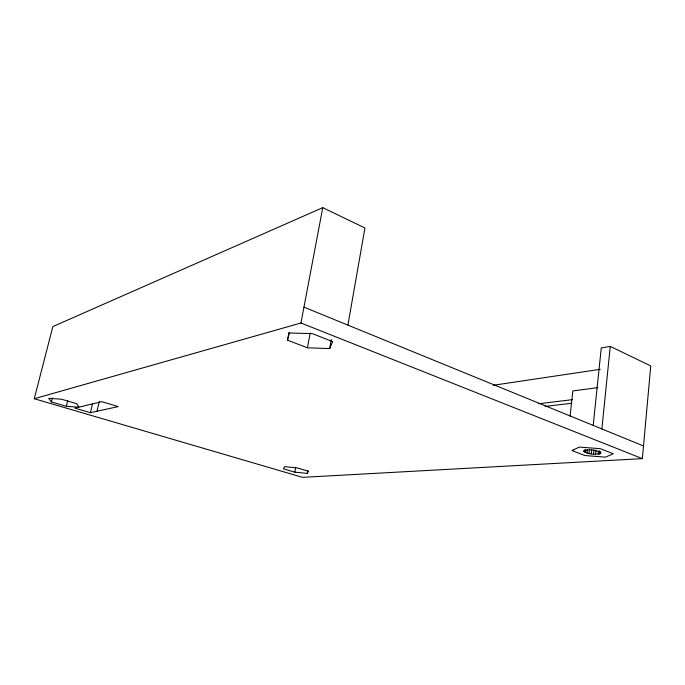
<?xml version="1.0" encoding="UTF-8"?>
<svg xmlns="http://www.w3.org/2000/svg" width="685" height="685" viewBox="0 0 685 685"><rect width="100%" height="100%" fill="white"/><g stroke="black" fill="none" stroke-linecap="round" stroke-linejoin="round"><path stroke-width="1.03" d="M347.903 325.101L364.942 228.002L322.763 207.649L52.865 326.574L34.25 398.73L302.565 477.351L642.359 458.633L650.75 365.918L610.266 346.387L601.267 347.92L593.193 425.462M601.867 428.938L610.266 346.387M600.385 453.684L600.933 452.759C595.976 449.942 588.912 448.889 583.56 450.91L583.62 451.424C588.475 454.335 594.888 454.712 600.385 453.684L600.599 451.578M595.565 454.232L595.993 450.045M598.159 454.129L598.476 450.978M599.264 454.001L599.581 450.85M589.057 453.513L589.502 449.257M591.258 453.872L591.703 449.617M593.527 454.121L593.963 449.934M584.262 451.972L584.485 449.874M585.435 452.528L585.769 449.386M587.071 453.05L587.405 449.917M570.066 416.06L572.857 390.921L597.851 387.642M307.24 473.395L308.575 471.28L297.136 467.872L284.481 466.639L283.479 468.823L294.79 472.162L307.24 473.395L307.762 470.492M289.027 332.225L287.503 340.18L307.437 347.8L329.673 348.588L331.283 339.64M294.79 472.162L295.672 467.358M307.437 347.8L310.177 333.056M34.25 398.73L300.955 323.003L322.763 207.649M96.979 411.257L99.325 401.487M90.411 412.695L118.154 406.607L101.902 401.684L74.828 408.106L90.411 412.695L92.509 404.022M78.869 407.147L76.754 403.739L61.522 399.209L48.738 398.31L51.366 401.907L66.334 406.308L67.781 400.477M51.366 401.907L52.36 397.985M287.503 340.18L289.412 332.987L312.326 333.629L332.653 341.627L329.673 348.588M493.311 385.27L600.231 369.318M538.667 403.748L572.591 399.629M545.132 406.402L571.684 403.277M66.334 406.308L78.595 407.215M300.955 323.003L642.359 458.633M303.969 307.154L643.523 445.978M573.884 449.66L571.949 450.584L584.939 455.534L605.335 457.143L613.323 453.778L600.265 448.666L579.279 447.082L573.884 449.66"/></g></svg>
